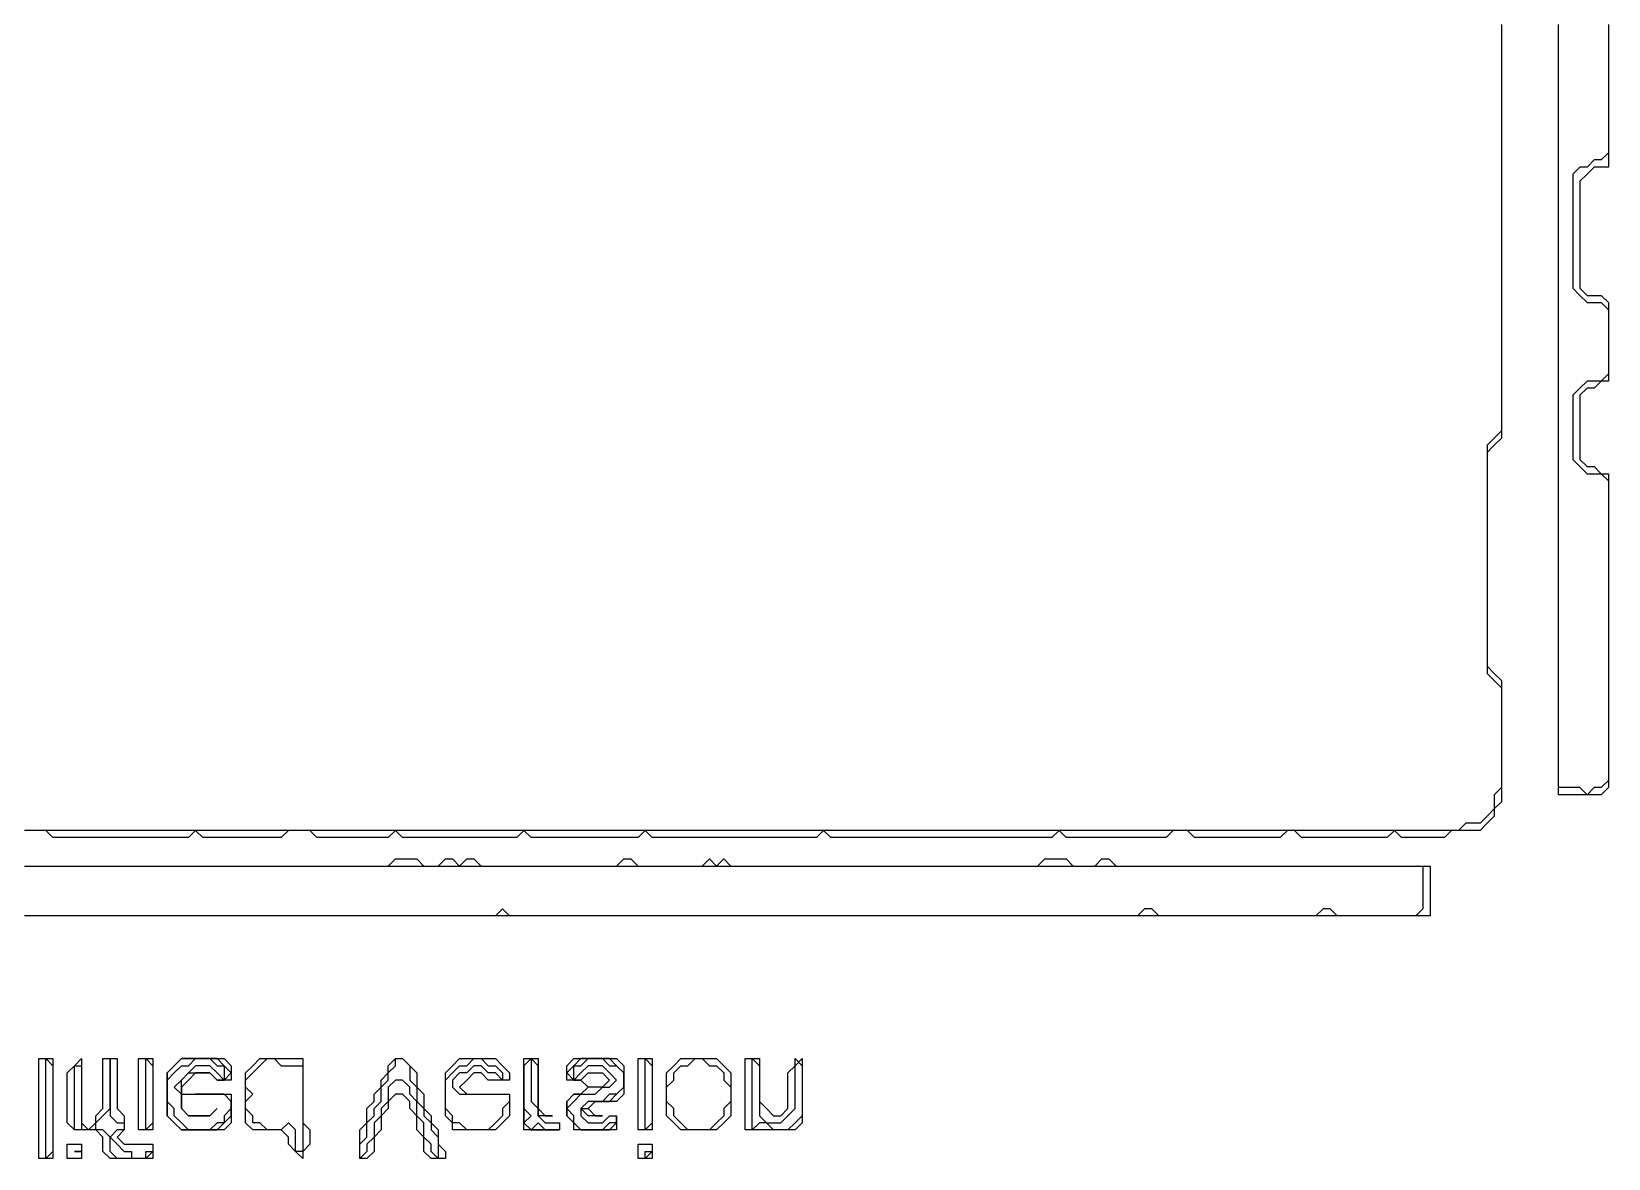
# Model space of a CAD drawing. Header units: metres. Extents: x 110 to 915, y 38 to 623.
# Drawn here: x 693 to 914, y 38 to 196 of the extents above; entities that cross this region are included whole.
import ezdxf

# ---------------------------------------------------------------- set-up
doc = ezdxf.new("R2010")
doc.units = ezdxf.units.M

msp = doc.modelspace()

# ---------------------------------------------------------------- linework, layer by layer
for points in [[(899, 197, 0), (899, 196, 0), (899, 195, 0), (899, 194, 0), (899, 193, 0), (899, 192, 0), (899, 191, 0), (899, 190, 0), (899, 189, 0), (899, 188, 0), (899, 187, 0), (899, 186, 0), (899, 185, 0), (899, 184, 0), (899, 183, 0), (899, 182, 0), (899, 181, 0), (899, 180, 0), (899, 179, 0), (899, 178, 0), (899, 177, 0), (899, 176, 0), (899, 175, 0), (899, 174, 0), (899, 173, 0), (899, 172, 0), (899, 171, 0), (899, 170, 0), (899, 169, 0), (899, 168, 0), (899, 167, 0), (899, 166, 0), (899, 165, 0), (899, 164, 0), (899, 163, 0), (899, 162, 0), (899, 161, 0), (899, 160, 0), (899, 159, 0), (899, 158, 0), (899, 157, 0), (899, 156, 0), (899, 155, 0), (899, 154, 0), (899, 153, 0), (899, 152, 0), (899, 151, 0), (899, 150, 0), (899, 149, 0), (899, 148, 0), (899, 147, 0), (899, 146, 0), (899, 145, 0), (899, 144, 0), (899, 143, 0), (899, 142, 0), (899, 141, 0), (899, 140, 0), (898, 139, 0), (897, 138, 0), (897, 137, 0), (897, 136, 0), (897, 135, 0), (897, 134, 0), (897, 133, 0), (897, 132, 0), (897, 131, 0), (897, 130, 0), (897, 129, 0), (897, 128, 0), (897, 127, 0), (897, 126, 0), (897, 125, 0), (897, 124, 0), (897, 123, 0), (897, 122, 0), (897, 121, 0), (897, 120, 0), (897, 119, 0), (897, 118, 0), (897, 117, 0), (897, 116, 0), (897, 115, 0), (897, 114, 0), (897, 113, 0), (897, 112, 0), (897, 111, 0), (897, 110, 0), (897, 109, 0), (897, 108, 0), (897, 107, 0), (897, 106, 0), (898, 105, 0), (899, 104, 0), (899, 103, 0), (899, 102, 0), (899, 101, 0), (899, 100, 0), (899, 99, 0), (899, 98, 0), (899, 97, 0), (899, 96, 0), (899, 95, 0), (899, 94, 0), (899, 93, 0), (899, 92, 0), (899, 91, 0), (899, 90, 0), (898, 89, 0), (898, 88, 0), (898, 87, 0), (897, 86, 0), (896, 85, 0), (895, 85, 0), (894, 85, 0), (893, 84, 0), (892, 84, 0), (891, 84, 0), (890, 84, 0), (889, 84, 0), (888, 84, 0), (887, 84, 0), (886, 84, 0), (885, 84, 0), (884, 84, 0), (883, 84, 0), (882, 84, 0), (881, 84, 0), (880, 84, 0), (879, 84, 0), (878, 84, 0), (877, 84, 0), (876, 84, 0), (875, 84, 0), (874, 84, 0), (873, 84, 0), (872, 84, 0), (871, 84, 0), (870, 84, 0), (869, 84, 0), (868, 84, 0), (867, 84, 0), (866, 84, 0), (865, 84, 0), (864, 84, 0), (863, 84, 0), (862, 84, 0), (861, 84, 0), (860, 84, 0), (859, 84, 0), (858, 84, 0), (857, 84, 0), (856, 84, 0), (855, 84, 0), (854, 84, 0), (853, 84, 0), (852, 84, 0), (851, 84, 0), (850, 84, 0), (849, 84, 0), (848, 84, 0), (847, 84, 0), (846, 84, 0), (845, 84, 0), (844, 84, 0), (843, 84, 0), (842, 84, 0), (841, 84, 0), (840, 84, 0), (839, 84, 0), (838, 84, 0), (837, 84, 0), (836, 84, 0), (835, 84, 0), (834, 84, 0), (833, 84, 0), (832, 84, 0), (831, 84, 0), (830, 84, 0), (829, 84, 0), (828, 84, 0), (827, 84, 0), (826, 84, 0), (825, 84, 0), (824, 84, 0), (823, 84, 0), (822, 84, 0), (821, 84, 0), (820, 84, 0), (819, 84, 0), (818, 84, 0), (817, 84, 0), (816, 84, 0), (815, 84, 0), (814, 84, 0), (813, 84, 0), (812, 84, 0), (811, 84, 0), (810, 84, 0), (809, 84, 0), (808, 84, 0), (807, 84, 0), (806, 84, 0), (805, 84, 0), (804, 84, 0), (803, 84, 0), (802, 84, 0), (801, 84, 0), (800, 84, 0), (799, 84, 0), (798, 84, 0), (797, 84, 0), (796, 84, 0), (795, 84, 0), (794, 84, 0), (793, 84, 0), (792, 84, 0), (791, 84, 0), (790, 84, 0), (789, 84, 0), (788, 84, 0), (787, 84, 0), (786, 84, 0), (785, 84, 0), (784, 84, 0), (783, 84, 0), (782, 84, 0), (781, 84, 0), (780, 84, 0), (779, 84, 0), (778, 84, 0), (777, 84, 0), (776, 84, 0), (775, 84, 0), (774, 84, 0), (773, 84, 0), (772, 84, 0), (771, 84, 0), (770, 84, 0), (769, 84, 0), (768, 84, 0), (767, 84, 0), (766, 84, 0), (765, 84, 0), (764, 84, 0), (763, 84, 0), (762, 84, 0), (761, 84, 0), (760, 84, 0), (759, 84, 0), (758, 84, 0), (757, 84, 0), (756, 84, 0), (755, 84, 0), (754, 84, 0), (753, 84, 0), (752, 84, 0), (751, 84, 0), (750, 84, 0), (749, 84, 0), (748, 84, 0), (747, 84, 0), (746, 84, 0), (745, 84, 0), (744, 84, 0), (743, 84, 0), (742, 84, 0), (741, 84, 0), (740, 84, 0), (739, 84, 0), (738, 84, 0), (737, 84, 0), (736, 84, 0), (735, 84, 0), (734, 84, 0), (733, 84, 0), (732, 84, 0), (731, 84, 0), (730, 84, 0), (729, 84, 0), (728, 84, 0), (727, 84, 0), (726, 84, 0), (725, 84, 0), (724, 84, 0), (723, 84, 0), (722, 84, 0), (721, 84, 0), (720, 84, 0), (719, 84, 0), (718, 84, 0), (717, 84, 0), (716, 84, 0), (715, 84, 0), (714, 84, 0), (713, 84, 0), (712, 84, 0), (711, 84, 0), (710, 84, 0), (709, 84, 0), (708, 84, 0), (707, 84, 0), (706, 84, 0), (705, 84, 0), (704, 84, 0), (703, 84, 0), (702, 84, 0), (701, 84, 0), (700, 84, 0), (699, 84, 0), (698, 84, 0), (697, 84, 0), (696, 84, 0), (695, 84, 0), (694, 84, 0), (693, 84, 0), (692, 84, 0)], [(914, 197, 0), (914, 196, 0), (914, 195, 0), (914, 194, 0), (914, 193, 0), (914, 192, 0), (914, 191, 0), (914, 190, 0), (914, 189, 0), (914, 188, 0), (914, 187, 0), (914, 186, 0), (914, 185, 0), (914, 184, 0), (914, 183, 0), (914, 182, 0), (914, 181, 0), (914, 180, 0), (914, 179, 0), (913, 178, 0), (912, 178, 0), (911, 177, 0), (910, 177, 0), (909, 176, 0), (909, 175, 0), (909, 174, 0), (909, 173, 0), (909, 172, 0), (909, 171, 0), (909, 170, 0), (909, 169, 0), (909, 168, 0), (909, 167, 0), (909, 166, 0), (909, 165, 0), (909, 164, 0), (909, 163, 0), (909, 162, 0), (909, 161, 0), (909, 160, 0), (910, 159, 0), (911, 158, 0), (912, 158, 0), (913, 158, 0), (914, 157, 0), (914, 156, 0), (914, 155, 0), (914, 154, 0), (914, 153, 0), (914, 152, 0), (914, 151, 0), (914, 150, 0), (914, 149, 0), (914, 148, 0), (913, 147, 0), (912, 147, 0), (911, 147, 0), (910, 146, 0), (909, 145, 0), (909, 144, 0), (909, 143, 0), (909, 142, 0), (909, 141, 0), (909, 140, 0), (909, 139, 0), (909, 138, 0), (909, 137, 0), (909, 136, 0), (910, 135, 0), (911, 134, 0), (912, 134, 0), (913, 134, 0), (914, 133, 0), (914, 132, 0), (914, 131, 0), (914, 130, 0), (914, 129, 0), (914, 128, 0), (914, 127, 0), (914, 126, 0), (914, 125, 0), (914, 124, 0), (914, 123, 0), (914, 122, 0), (914, 121, 0), (914, 120, 0), (914, 119, 0), (914, 118, 0), (914, 117, 0), (914, 116, 0), (914, 115, 0), (914, 114, 0), (914, 113, 0), (914, 112, 0), (914, 111, 0), (914, 110, 0), (914, 109, 0), (914, 108, 0), (914, 107, 0), (914, 106, 0), (914, 105, 0), (914, 104, 0), (914, 103, 0), (914, 102, 0), (914, 101, 0), (914, 100, 0), (914, 99, 0), (914, 98, 0), (914, 97, 0), (914, 96, 0), (914, 95, 0), (914, 94, 0), (914, 93, 0), (914, 92, 0), (914, 91, 0), (913, 90, 0), (912, 90, 0), (911, 89, 0), (910, 90, 0), (909, 90, 0), (908, 90, 0), (907, 90, 0), (907, 91, 0), (907, 92, 0), (907, 93, 0), (907, 94, 0), (907, 95, 0), (907, 96, 0), (907, 97, 0), (907, 98, 0), (907, 99, 0), (907, 100, 0), (907, 101, 0), (907, 102, 0), (907, 103, 0), (907, 104, 0), (907, 105, 0), (907, 106, 0), (907, 107, 0), (907, 108, 0), (907, 109, 0), (907, 110, 0), (907, 111, 0), (907, 112, 0), (907, 113, 0), (907, 114, 0), (907, 115, 0), (907, 116, 0), (907, 117, 0), (907, 118, 0), (907, 119, 0), (907, 120, 0), (907, 121, 0), (907, 122, 0), (907, 123, 0), (907, 124, 0), (907, 125, 0), (907, 126, 0), (907, 127, 0), (907, 128, 0), (907, 129, 0), (907, 130, 0), (907, 131, 0), (907, 132, 0), (907, 133, 0), (907, 134, 0), (907, 135, 0), (907, 136, 0), (907, 137, 0), (907, 138, 0), (907, 139, 0), (907, 140, 0), (907, 141, 0), (907, 142, 0), (907, 143, 0), (907, 144, 0), (907, 145, 0), (907, 146, 0), (907, 147, 0), (907, 148, 0), (907, 149, 0), (907, 150, 0), (907, 151, 0), (907, 152, 0), (907, 153, 0), (907, 154, 0), (907, 155, 0), (907, 156, 0), (907, 157, 0), (907, 158, 0), (907, 159, 0), (907, 160, 0), (907, 161, 0), (907, 162, 0), (907, 163, 0), (907, 164, 0), (907, 165, 0), (907, 166, 0), (907, 167, 0), (907, 168, 0), (907, 169, 0), (907, 170, 0), (907, 171, 0), (907, 172, 0), (907, 173, 0), (907, 174, 0), (907, 175, 0), (907, 176, 0), (907, 177, 0), (907, 178, 0), (907, 179, 0), (907, 180, 0), (907, 181, 0), (907, 182, 0), (907, 183, 0), (907, 184, 0), (907, 185, 0), (907, 186, 0), (907, 187, 0), (907, 188, 0), (907, 189, 0), (907, 190, 0), (907, 191, 0), (907, 192, 0), (907, 193, 0), (907, 194, 0), (907, 195, 0), (907, 196, 0), (907, 197, 0)], [(692, 79, 0), (693, 79, 0), (694, 79, 0), (695, 79, 0), (696, 79, 0), (697, 79, 0), (698, 79, 0), (699, 79, 0), (700, 79, 0), (701, 79, 0), (702, 79, 0), (703, 79, 0), (704, 79, 0), (705, 79, 0), (706, 79, 0), (707, 79, 0), (708, 79, 0), (709, 79, 0), (710, 79, 0), (711, 79, 0), (712, 79, 0), (713, 79, 0), (714, 79, 0), (715, 79, 0), (716, 79, 0), (717, 79, 0), (718, 79, 0), (719, 79, 0), (720, 79, 0), (721, 79, 0), (722, 79, 0), (723, 79, 0), (724, 79, 0), (725, 79, 0), (726, 79, 0), (727, 79, 0), (728, 79, 0), (729, 79, 0), (730, 79, 0), (731, 79, 0), (732, 79, 0), (733, 79, 0), (734, 79, 0), (735, 79, 0), (736, 79, 0), (737, 79, 0), (738, 79, 0), (739, 79, 0), (740, 79, 0), (741, 79, 0), (742, 79, 0), (743, 79, 0), (744, 79, 0), (745, 79, 0), (746, 79, 0), (747, 79, 0), (748, 79, 0), (749, 79, 0), (750, 79, 0), (751, 79, 0), (752, 79, 0), (753, 79, 0), (754, 79, 0), (755, 79, 0), (756, 79, 0), (757, 79, 0), (758, 79, 0), (759, 79, 0), (760, 79, 0), (761, 79, 0), (762, 79, 0), (763, 79, 0), (764, 79, 0), (765, 79, 0), (766, 79, 0), (767, 79, 0), (768, 79, 0), (769, 79, 0), (770, 79, 0), (771, 79, 0), (772, 79, 0), (773, 79, 0), (774, 79, 0), (775, 79, 0), (776, 79, 0), (777, 79, 0), (778, 79, 0), (779, 79, 0), (780, 79, 0), (781, 79, 0), (782, 79, 0), (783, 79, 0), (784, 79, 0), (785, 79, 0), (786, 79, 0), (787, 79, 0), (788, 79, 0), (789, 79, 0), (790, 79, 0), (791, 79, 0), (792, 79, 0), (793, 79, 0), (794, 79, 0), (795, 79, 0), (796, 79, 0), (797, 79, 0), (798, 79, 0), (799, 79, 0), (800, 79, 0), (801, 79, 0), (802, 79, 0), (803, 79, 0), (804, 79, 0), (805, 79, 0), (806, 79, 0), (807, 79, 0), (808, 79, 0), (809, 79, 0), (810, 79, 0), (811, 79, 0), (812, 79, 0), (813, 79, 0), (814, 79, 0), (815, 79, 0), (816, 79, 0), (817, 79, 0), (818, 79, 0), (819, 79, 0), (820, 79, 0), (821, 79, 0), (822, 79, 0), (823, 79, 0), (824, 79, 0), (825, 79, 0), (826, 79, 0), (827, 79, 0), (828, 79, 0), (829, 79, 0), (830, 79, 0), (831, 79, 0), (832, 79, 0), (833, 79, 0), (834, 79, 0), (835, 79, 0), (836, 79, 0), (837, 79, 0), (838, 79, 0), (839, 79, 0), (840, 79, 0), (841, 79, 0), (842, 79, 0), (843, 79, 0), (844, 79, 0), (845, 79, 0), (846, 79, 0), (847, 79, 0), (848, 79, 0), (849, 79, 0), (850, 79, 0), (851, 79, 0), (852, 79, 0), (853, 79, 0), (854, 79, 0), (855, 79, 0), (856, 79, 0), (857, 79, 0), (858, 79, 0), (859, 79, 0), (860, 79, 0), (861, 79, 0), (862, 79, 0), (863, 79, 0), (864, 79, 0), (865, 79, 0), (866, 79, 0), (867, 79, 0), (868, 79, 0), (869, 79, 0), (870, 79, 0), (871, 79, 0), (872, 79, 0), (873, 79, 0), (874, 79, 0), (875, 79, 0), (876, 79, 0), (877, 79, 0), (878, 79, 0), (879, 79, 0), (880, 79, 0), (881, 79, 0), (882, 79, 0), (883, 79, 0), (884, 79, 0), (885, 79, 0), (886, 79, 0), (887, 79, 0), (888, 79, 0), (888, 78, 0), (888, 77, 0), (888, 76, 0), (888, 75, 0), (888, 74, 0), (888, 73, 0), (887, 72, 0), (886, 72, 0), (885, 72, 0), (884, 72, 0), (883, 72, 0), (882, 72, 0), (881, 72, 0), (880, 72, 0), (879, 72, 0), (878, 72, 0), (877, 72, 0), (876, 72, 0), (875, 73, 0), (874, 73, 0), (873, 72, 0), (872, 72, 0), (871, 72, 0), (870, 72, 0), (869, 72, 0), (868, 72, 0), (867, 72, 0), (866, 72, 0), (865, 72, 0), (864, 72, 0), (863, 72, 0), (862, 72, 0), (861, 72, 0), (860, 72, 0), (859, 72, 0), (858, 72, 0), (857, 72, 0), (856, 72, 0), (855, 72, 0), (854, 72, 0), (853, 72, 0), (852, 72, 0), (851, 72, 0), (850, 73, 0), (849, 73, 0), (848, 72, 0), (847, 72, 0), (846, 72, 0), (845, 72, 0), (844, 72, 0), (843, 72, 0), (842, 72, 0), (841, 72, 0), (840, 72, 0), (839, 72, 0), (838, 72, 0), (837, 72, 0), (836, 72, 0), (835, 72, 0), (834, 72, 0), (833, 72, 0), (832, 72, 0), (831, 72, 0), (830, 72, 0), (829, 72, 0), (828, 72, 0), (827, 72, 0), (826, 72, 0), (825, 72, 0), (824, 72, 0), (823, 72, 0), (822, 72, 0), (821, 72, 0), (820, 72, 0), (819, 72, 0), (818, 72, 0), (817, 72, 0), (816, 72, 0), (815, 72, 0), (814, 72, 0), (813, 72, 0), (812, 72, 0), (811, 72, 0), (810, 72, 0), (809, 72, 0), (808, 72, 0), (807, 72, 0), (806, 72, 0), (805, 72, 0), (804, 72, 0), (803, 72, 0), (802, 72, 0), (801, 72, 0), (800, 72, 0), (799, 72, 0), (798, 72, 0), (797, 72, 0), (796, 72, 0), (795, 72, 0), (794, 72, 0), (793, 72, 0), (792, 72, 0), (791, 72, 0), (790, 72, 0), (789, 72, 0), (788, 72, 0), (787, 72, 0), (786, 72, 0), (785, 72, 0), (784, 72, 0), (783, 72, 0), (782, 72, 0), (781, 72, 0), (780, 72, 0), (779, 72, 0), (778, 72, 0), (777, 72, 0), (776, 72, 0), (775, 72, 0), (774, 72, 0), (773, 72, 0), (772, 72, 0), (771, 72, 0), (770, 72, 0), (769, 72, 0), (768, 72, 0), (767, 72, 0), (766, 72, 0), (765, 72, 0), (764, 72, 0), (763, 72, 0), (762, 72, 0), (761, 72, 0), (760, 72, 0), (759, 73, 0), (758, 72, 0), (757, 72, 0), (756, 72, 0), (755, 72, 0), (754, 72, 0), (753, 72, 0), (752, 72, 0), (751, 72, 0), (750, 72, 0), (749, 72, 0), (748, 72, 0), (747, 72, 0), (746, 72, 0), (745, 72, 0), (744, 72, 0), (743, 72, 0), (742, 72, 0), (741, 72, 0), (740, 72, 0), (739, 72, 0), (738, 72, 0), (737, 72, 0), (736, 72, 0), (735, 72, 0), (734, 72, 0), (733, 72, 0), (732, 72, 0), (731, 72, 0), (730, 72, 0), (729, 72, 0), (728, 72, 0), (727, 72, 0), (726, 72, 0), (725, 72, 0), (724, 72, 0), (723, 72, 0), (722, 72, 0), (721, 72, 0), (720, 72, 0), (719, 72, 0), (718, 72, 0), (717, 72, 0), (716, 72, 0), (715, 72, 0), (714, 72, 0), (713, 72, 0), (712, 72, 0), (711, 72, 0), (710, 72, 0), (709, 72, 0), (708, 72, 0), (707, 72, 0), (706, 72, 0), (705, 72, 0), (704, 72, 0), (703, 72, 0), (702, 72, 0), (701, 72, 0), (700, 72, 0), (699, 72, 0), (698, 72, 0), (697, 72, 0), (696, 72, 0), (695, 72, 0), (694, 72, 0), (693, 72, 0), (692, 72, 0)]]:
    msp.add_polyline3d(points)
for points in [[(695, 38, 0), (695, 39, 0), (695, 40, 0), (695, 41, 0), (695, 42, 0), (695, 43, 0), (695, 44, 0), (695, 45, 0), (695, 46, 0), (695, 47, 0), (695, 48, 0), (695, 49, 0), (695, 50, 0), (695, 51, 0), (695, 52, 0), (696, 51, 0), (696, 50, 0), (696, 49, 0), (696, 48, 0), (696, 47, 0), (696, 46, 0), (696, 45, 0), (696, 44, 0), (696, 43, 0), (696, 42, 0), (696, 41, 0), (696, 40, 0), (696, 39, 0)], [(699, 42, 0), (699, 43, 0), (699, 44, 0), (699, 45, 0), (699, 46, 0), (699, 47, 0), (699, 48, 0), (699, 49, 0), (699, 50, 0), (699, 51, 0), (700, 51, 0), (700, 50, 0), (700, 49, 0), (700, 48, 0), (700, 47, 0), (700, 46, 0), (700, 45, 0), (700, 44, 0), (700, 43, 0), (700, 42, 0)], [(705, 38, 0), (704, 39, 0), (704, 40, 0), (704, 41, 0), (703, 42, 0), (702, 42, 0), (702, 43, 0), (703, 44, 0), (704, 45, 0), (704, 46, 0), (704, 47, 0), (704, 48, 0), (704, 49, 0), (704, 50, 0), (704, 51, 0), (704, 52, 0), (704, 51, 0), (704, 50, 0), (704, 49, 0), (704, 48, 0), (704, 47, 0), (704, 46, 0), (704, 45, 0), (704, 44, 0), (705, 43, 0), (706, 43, 0), (706, 42, 0), (705, 42, 0), (704, 41, 0), (705, 40, 0), (706, 39, 0), (707, 39, 0), (707, 38, 0), (706, 38, 0)], [(709, 42, 0), (709, 43, 0), (709, 44, 0), (709, 45, 0), (709, 46, 0), (709, 47, 0), (709, 48, 0), (709, 49, 0), (709, 50, 0), (709, 51, 0), (709, 52, 0), (710, 51, 0), (710, 50, 0), (710, 49, 0), (710, 48, 0), (710, 47, 0), (710, 46, 0), (710, 45, 0), (710, 44, 0), (710, 43, 0)], [(715, 42, 0), (714, 43, 0), (713, 44, 0), (713, 45, 0), (712, 46, 0), (712, 47, 0), (712, 48, 0), (712, 49, 0), (713, 50, 0), (714, 51, 0), (715, 51, 0), (716, 52, 0), (717, 52, 0), (718, 52, 0), (719, 51, 0), (720, 51, 0), (720, 50, 0), (720, 49, 0), (719, 50, 0), (718, 51, 0), (717, 51, 0), (716, 51, 0), (715, 50, 0), (714, 49, 0), (713, 48, 0), (714, 47, 0), (715, 47, 0), (716, 47, 0), (717, 47, 0), (718, 47, 0), (719, 47, 0), (720, 47, 0), (721, 47, 0), (721, 46, 0), (721, 45, 0), (720, 44, 0), (720, 43, 0), (719, 43, 0), (718, 42, 0), (717, 42, 0), (716, 42, 0)], [(730, 39, 0), (730, 40, 0), (730, 41, 0), (730, 42, 0), (729, 43, 0), (728, 42, 0), (727, 42, 0), (726, 42, 0), (725, 43, 0), (724, 43, 0), (724, 44, 0), (723, 45, 0), (723, 46, 0), (723, 47, 0), (723, 48, 0), (723, 49, 0), (724, 50, 0), (725, 51, 0), (726, 52, 0), (727, 52, 0), (728, 51, 0), (729, 51, 0), (730, 51, 0), (731, 51, 0), (731, 50, 0), (731, 49, 0), (731, 48, 0), (731, 47, 0), (731, 46, 0), (731, 45, 0), (731, 44, 0), (731, 43, 0), (731, 42, 0), (731, 41, 0), (731, 40, 0), (731, 39, 0)], [(739, 38, 0), (739, 39, 0), (739, 40, 0), (740, 41, 0), (740, 42, 0), (740, 43, 0), (741, 44, 0), (741, 45, 0), (742, 46, 0), (742, 47, 0), (742, 48, 0), (743, 49, 0), (743, 50, 0), (744, 51, 0), (744, 52, 0), (745, 52, 0), (746, 51, 0), (746, 50, 0), (746, 49, 0), (747, 48, 0), (747, 47, 0), (747, 46, 0), (748, 45, 0), (748, 44, 0), (749, 43, 0), (749, 42, 0), (750, 41, 0), (750, 40, 0), (750, 39, 0), (750, 38, 0), (749, 39, 0), (749, 40, 0), (748, 41, 0), (748, 42, 0), (748, 43, 0), (747, 44, 0), (747, 45, 0), (747, 46, 0), (746, 47, 0), (746, 48, 0), (745, 49, 0), (744, 49, 0), (743, 48, 0), (743, 47, 0), (743, 46, 0), (742, 45, 0), (742, 44, 0), (741, 43, 0), (741, 42, 0), (741, 41, 0), (740, 40, 0), (740, 39, 0)], [(754, 42, 0), (753, 43, 0), (752, 43, 0), (752, 44, 0), (751, 45, 0), (751, 46, 0), (751, 47, 0), (751, 48, 0), (751, 49, 0), (752, 50, 0), (753, 51, 0), (754, 51, 0), (755, 52, 0), (756, 52, 0), (757, 51, 0), (758, 51, 0), (759, 50, 0), (759, 49, 0), (758, 50, 0), (757, 50, 0), (756, 51, 0), (755, 51, 0), (754, 50, 0), (753, 50, 0), (752, 49, 0), (752, 48, 0), (753, 47, 0), (754, 47, 0), (755, 47, 0), (756, 47, 0), (757, 47, 0), (758, 47, 0), (759, 47, 0), (760, 47, 0), (760, 46, 0), (759, 45, 0), (759, 44, 0), (758, 43, 0), (757, 42, 0), (756, 42, 0), (755, 42, 0)], [(763, 42, 0), (762, 43, 0), (763, 44, 0), (762, 45, 0), (762, 46, 0), (762, 47, 0), (762, 48, 0), (762, 49, 0), (762, 50, 0), (762, 51, 0), (763, 52, 0), (763, 51, 0), (763, 50, 0), (763, 49, 0), (763, 48, 0), (763, 47, 0), (763, 46, 0), (764, 45, 0), (764, 44, 0), (765, 43, 0), (766, 43, 0), (767, 43, 0), (767, 42, 0), (766, 42, 0), (765, 42, 0), (764, 43, 0)], [(770, 42, 0), (769, 43, 0), (769, 44, 0), (768, 45, 0), (769, 46, 0), (770, 47, 0), (771, 47, 0), (772, 47, 0), (773, 48, 0), (774, 48, 0), (775, 49, 0), (774, 50, 0), (773, 51, 0), (772, 51, 0), (771, 51, 0), (770, 50, 0), (769, 49, 0), (769, 50, 0), (769, 51, 0), (770, 51, 0), (771, 52, 0), (772, 52, 0), (773, 52, 0), (774, 51, 0), (775, 51, 0), (776, 50, 0), (776, 49, 0), (776, 48, 0), (775, 47, 0), (774, 47, 0), (773, 46, 0), (772, 46, 0), (771, 46, 0), (770, 45, 0), (770, 44, 0), (771, 43, 0), (772, 43, 0), (773, 43, 0), (774, 44, 0), (775, 44, 0), (775, 43, 0), (774, 43, 0), (773, 42, 0), (772, 42, 0), (771, 42, 0)], [(779, 42, 0), (779, 43, 0), (779, 44, 0), (779, 45, 0), (779, 46, 0), (779, 47, 0), (779, 48, 0), (779, 49, 0), (779, 50, 0), (779, 51, 0), (779, 52, 0), (780, 51, 0), (780, 50, 0), (780, 49, 0), (780, 48, 0), (780, 47, 0), (780, 46, 0), (780, 45, 0), (780, 44, 0), (780, 43, 0)], [(785, 42, 0), (784, 43, 0), (783, 44, 0), (783, 45, 0), (782, 46, 0), (782, 47, 0), (782, 48, 0), (783, 49, 0), (783, 50, 0), (784, 51, 0), (785, 51, 0), (786, 52, 0), (787, 52, 0), (788, 51, 0), (789, 51, 0), (790, 50, 0), (790, 49, 0), (791, 48, 0), (791, 47, 0), (791, 46, 0), (790, 45, 0), (790, 44, 0), (789, 43, 0), (788, 42, 0), (787, 42, 0), (786, 42, 0)], [(794, 42, 0), (794, 43, 0), (794, 44, 0), (794, 45, 0), (794, 46, 0), (794, 47, 0), (794, 48, 0), (794, 49, 0), (794, 50, 0), (794, 51, 0), (794, 52, 0), (795, 51, 0), (795, 50, 0), (795, 49, 0), (795, 48, 0), (795, 47, 0), (795, 46, 0), (795, 45, 0), (795, 44, 0), (796, 43, 0), (797, 43, 0), (798, 43, 0), (799, 44, 0), (800, 45, 0), (800, 46, 0), (800, 47, 0), (800, 48, 0), (800, 49, 0), (800, 50, 0), (800, 51, 0), (800, 52, 0), (801, 51, 0), (801, 50, 0), (801, 49, 0), (801, 48, 0), (801, 47, 0), (801, 46, 0), (801, 45, 0), (801, 44, 0), (800, 43, 0), (799, 42, 0), (798, 42, 0), (797, 42, 0), (796, 43, 0), (795, 43, 0)], [(699, 39, 0), (700, 39, 0)], [(709, 38, 0), (709, 39, 0), (710, 39, 0)], [(779, 38, 0), (779, 39, 0), (780, 39, 0)]]:
    msp.add_polyline3d(points, close=True)
at = {"layer": '1'}
for points in [[(899, 197, 0), (899, 196, 0), (899, 195, 0), (899, 194, 0), (899, 193, 0), (899, 192, 0), (899, 191, 0), (899, 190, 0), (899, 189, 0), (899, 188, 0), (899, 187, 0), (899, 186, 0), (899, 185, 0), (899, 184, 0), (899, 183, 0), (899, 182, 0), (899, 181, 0), (899, 180, 0), (899, 179, 0), (899, 178, 0), (899, 177, 0), (899, 176, 0), (899, 175, 0), (899, 174, 0), (899, 173, 0), (899, 172, 0), (899, 171, 0), (899, 170, 0), (899, 169, 0), (899, 168, 0), (899, 167, 0), (899, 166, 0), (899, 165, 0), (899, 164, 0), (899, 163, 0), (899, 162, 0), (899, 161, 0), (899, 160, 0), (899, 159, 0), (899, 158, 0), (899, 157, 0), (899, 156, 0), (899, 155, 0), (899, 154, 0), (899, 153, 0), (899, 152, 0), (899, 151, 0), (899, 150, 0), (899, 149, 0), (899, 148, 0), (899, 147, 0), (899, 146, 0), (899, 145, 0), (899, 144, 0), (899, 143, 0), (899, 142, 0), (899, 141, 0), (899, 140, 0), (899, 139, 0), (898, 138, 0), (897, 137, 0), (897, 136, 0), (897, 135, 0), (897, 134, 0), (897, 133, 0), (897, 132, 0), (897, 131, 0), (897, 130, 0), (897, 129, 0), (897, 128, 0), (897, 127, 0), (897, 126, 0), (897, 125, 0), (897, 124, 0), (897, 123, 0), (897, 122, 0), (897, 121, 0), (897, 120, 0), (897, 119, 0), (897, 118, 0), (897, 117, 0), (897, 116, 0), (897, 115, 0), (897, 114, 0), (897, 113, 0), (897, 112, 0), (897, 111, 0), (897, 110, 0), (897, 109, 0), (897, 108, 0), (897, 107, 0), (898, 106, 0), (899, 105, 0), (899, 104, 0), (899, 103, 0), (899, 102, 0), (899, 101, 0), (899, 100, 0), (899, 99, 0), (899, 98, 0), (899, 97, 0), (899, 96, 0), (899, 95, 0), (899, 94, 0), (899, 93, 0), (899, 92, 0), (899, 91, 0), (899, 90, 0), (899, 89, 0), (899, 88, 0), (898, 87, 0), (898, 86, 0), (897, 85, 0), (896, 84, 0), (895, 84, 0), (894, 84, 0), (893, 84, 0), (892, 84, 0), (891, 83, 0), (890, 83, 0), (889, 83, 0), (888, 83, 0), (887, 83, 0), (886, 83, 0), (885, 83, 0), (884, 84, 0), (883, 83, 0), (882, 83, 0), (881, 83, 0), (880, 83, 0), (879, 83, 0), (878, 83, 0), (877, 83, 0), (876, 83, 0), (875, 83, 0), (874, 83, 0), (873, 83, 0), (872, 83, 0), (871, 83, 0), (870, 84, 0), (869, 84, 0), (868, 83, 0), (867, 83, 0), (866, 83, 0), (865, 83, 0), (864, 83, 0), (863, 83, 0), (862, 83, 0), (861, 83, 0), (860, 83, 0), (859, 83, 0), (858, 83, 0), (857, 83, 0), (856, 83, 0), (855, 84, 0), (854, 84, 0), (853, 84, 0), (852, 83, 0), (851, 83, 0), (850, 83, 0), (849, 83, 0), (848, 83, 0), (847, 83, 0), (846, 83, 0), (845, 83, 0), (844, 83, 0), (843, 83, 0), (842, 83, 0), (841, 83, 0), (840, 83, 0), (839, 83, 0), (838, 83, 0), (837, 84, 0), (836, 83, 0), (835, 83, 0), (834, 83, 0), (833, 83, 0), (832, 83, 0), (831, 83, 0), (830, 83, 0), (829, 83, 0), (828, 83, 0), (827, 83, 0), (826, 83, 0), (825, 83, 0), (824, 83, 0), (823, 83, 0), (822, 83, 0), (821, 83, 0), (820, 83, 0), (819, 83, 0), (818, 83, 0), (817, 83, 0), (816, 83, 0), (815, 83, 0), (814, 83, 0), (813, 83, 0), (812, 83, 0), (811, 83, 0), (810, 83, 0), (809, 83, 0), (808, 83, 0), (807, 83, 0), (806, 83, 0), (805, 83, 0), (804, 84, 0), (803, 83, 0), (802, 83, 0), (801, 83, 0), (800, 83, 0), (799, 83, 0), (798, 83, 0), (797, 83, 0), (796, 83, 0), (795, 83, 0), (794, 83, 0), (793, 83, 0), (792, 83, 0), (791, 83, 0), (790, 83, 0), (789, 83, 0), (788, 83, 0), (787, 83, 0), (786, 83, 0), (785, 83, 0), (784, 83, 0), (783, 83, 0), (782, 83, 0), (781, 83, 0), (780, 83, 0), (779, 84, 0), (778, 83, 0), (777, 83, 0), (776, 83, 0), (775, 83, 0), (774, 83, 0), (773, 83, 0), (772, 83, 0), (771, 83, 0), (770, 83, 0), (769, 83, 0), (768, 83, 0), (767, 83, 0), (766, 83, 0), (765, 83, 0), (764, 83, 0), (763, 83, 0), (762, 84, 0), (761, 83, 0), (760, 83, 0), (759, 83, 0), (758, 83, 0), (757, 83, 0), (756, 83, 0), (755, 83, 0), (754, 83, 0), (753, 83, 0), (752, 83, 0), (751, 83, 0), (750, 83, 0), (749, 83, 0), (748, 83, 0), (747, 83, 0), (746, 83, 0), (745, 83, 0), (744, 84, 0), (743, 83, 0), (742, 83, 0), (741, 83, 0), (740, 83, 0), (739, 83, 0), (738, 83, 0), (737, 83, 0), (736, 83, 0), (735, 83, 0), (734, 83, 0), (733, 83, 0), (732, 84, 0), (731, 84, 0), (730, 84, 0), (729, 84, 0), (728, 83, 0), (727, 83, 0), (726, 83, 0), (725, 83, 0), (724, 83, 0), (723, 83, 0), (722, 83, 0), (721, 83, 0), (720, 83, 0), (719, 83, 0), (718, 83, 0), (717, 83, 0), (716, 84, 0), (715, 83, 0), (714, 83, 0), (713, 83, 0), (712, 83, 0), (711, 83, 0), (710, 83, 0), (709, 83, 0), (708, 83, 0), (707, 83, 0), (706, 83, 0), (705, 83, 0), (704, 83, 0), (703, 83, 0), (702, 83, 0), (701, 83, 0), (700, 83, 0), (699, 83, 0), (698, 83, 0), (697, 83, 0), (696, 83, 0), (695, 84, 0), (694, 84, 0), (693, 84, 0), (692, 84, 0)], [(914, 197, 0), (914, 196, 0), (914, 195, 0), (914, 194, 0), (914, 193, 0), (914, 192, 0), (914, 191, 0), (914, 190, 0), (914, 189, 0), (914, 188, 0), (914, 187, 0), (914, 186, 0), (914, 185, 0), (914, 184, 0), (914, 183, 0), (914, 182, 0), (914, 181, 0), (914, 180, 0), (914, 179, 0), (914, 178, 0), (914, 177, 0), (913, 177, 0), (912, 177, 0), (911, 176, 0), (910, 175, 0), (910, 174, 0), (910, 173, 0), (910, 172, 0), (910, 171, 0), (910, 170, 0), (910, 169, 0), (910, 168, 0), (910, 167, 0), (910, 166, 0), (910, 165, 0), (910, 164, 0), (910, 163, 0), (910, 162, 0), (910, 161, 0), (910, 160, 0), (911, 159, 0), (912, 159, 0), (913, 159, 0), (914, 158, 0), (914, 157, 0), (914, 156, 0), (914, 155, 0), (914, 154, 0), (914, 153, 0), (914, 152, 0), (914, 151, 0), (914, 150, 0), (914, 149, 0), (914, 148, 0), (914, 147, 0), (913, 147, 0), (912, 146, 0), (911, 146, 0), (910, 145, 0), (910, 144, 0), (910, 143, 0), (910, 142, 0), (910, 141, 0), (910, 140, 0), (910, 139, 0), (910, 138, 0), (910, 137, 0), (910, 136, 0), (911, 135, 0), (912, 135, 0), (913, 134, 0), (914, 134, 0), (914, 133, 0), (914, 132, 0), (914, 131, 0), (914, 130, 0), (914, 129, 0), (914, 128, 0), (914, 127, 0), (914, 126, 0), (914, 125, 0), (914, 124, 0), (914, 123, 0), (914, 122, 0), (914, 121, 0), (914, 120, 0), (914, 119, 0), (914, 118, 0), (914, 117, 0), (914, 116, 0), (914, 115, 0), (914, 114, 0), (914, 113, 0), (914, 112, 0), (914, 111, 0), (914, 110, 0), (914, 109, 0), (914, 108, 0), (914, 107, 0), (914, 106, 0), (914, 105, 0), (914, 104, 0), (914, 103, 0), (914, 102, 0), (914, 101, 0), (914, 100, 0), (914, 99, 0), (914, 98, 0), (914, 97, 0), (914, 96, 0), (914, 95, 0), (914, 94, 0), (914, 93, 0), (914, 92, 0), (914, 91, 0), (914, 90, 0), (913, 89, 0), (912, 89, 0), (911, 89, 0), (910, 89, 0), (909, 89, 0), (908, 89, 0), (907, 89, 0), (907, 90, 0), (907, 91, 0), (907, 92, 0), (907, 93, 0), (907, 94, 0), (907, 95, 0), (907, 96, 0), (907, 97, 0), (907, 98, 0), (907, 99, 0), (907, 100, 0), (907, 101, 0), (907, 102, 0), (907, 103, 0), (907, 104, 0), (907, 105, 0), (907, 106, 0), (907, 107, 0), (907, 108, 0), (907, 109, 0), (907, 110, 0), (907, 111, 0), (907, 112, 0), (907, 113, 0), (907, 114, 0), (907, 115, 0), (907, 116, 0), (907, 117, 0), (907, 118, 0), (907, 119, 0), (907, 120, 0), (907, 121, 0), (907, 122, 0), (907, 123, 0), (907, 124, 0), (907, 125, 0), (907, 126, 0), (907, 127, 0), (907, 128, 0), (907, 129, 0), (907, 130, 0), (907, 131, 0), (907, 132, 0), (907, 133, 0), (907, 134, 0), (907, 135, 0), (907, 136, 0), (907, 137, 0), (907, 138, 0), (907, 139, 0), (907, 140, 0), (907, 141, 0), (907, 142, 0), (907, 143, 0), (907, 144, 0), (907, 145, 0), (907, 146, 0), (907, 147, 0), (907, 148, 0), (907, 149, 0), (907, 150, 0), (907, 151, 0), (907, 152, 0), (907, 153, 0), (907, 154, 0), (907, 155, 0), (907, 156, 0), (907, 157, 0), (907, 158, 0), (907, 159, 0), (907, 160, 0), (907, 161, 0), (907, 162, 0), (907, 163, 0), (907, 164, 0), (907, 165, 0), (907, 166, 0), (907, 167, 0), (907, 168, 0), (907, 169, 0), (907, 170, 0), (907, 171, 0), (907, 172, 0), (907, 173, 0), (907, 174, 0), (907, 175, 0), (907, 176, 0), (907, 177, 0), (907, 178, 0), (907, 179, 0), (907, 180, 0), (907, 181, 0), (907, 182, 0), (907, 183, 0), (907, 184, 0), (907, 185, 0), (907, 186, 0), (907, 187, 0), (907, 188, 0), (907, 189, 0), (907, 190, 0), (907, 191, 0), (907, 192, 0), (907, 193, 0), (907, 194, 0), (907, 195, 0), (907, 196, 0), (907, 197, 0)], [(692, 79, 0), (693, 79, 0), (694, 79, 0), (695, 79, 0), (696, 79, 0), (697, 79, 0), (698, 79, 0), (699, 79, 0), (700, 79, 0), (701, 79, 0), (702, 79, 0), (703, 79, 0), (704, 79, 0), (705, 79, 0), (706, 79, 0), (707, 79, 0), (708, 79, 0), (709, 79, 0), (710, 79, 0), (711, 79, 0), (712, 79, 0), (713, 79, 0), (714, 79, 0), (715, 79, 0), (716, 79, 0), (717, 79, 0), (718, 79, 0), (719, 79, 0), (720, 79, 0), (721, 79, 0), (722, 79, 0), (723, 79, 0), (724, 79, 0), (725, 79, 0), (726, 79, 0), (727, 79, 0), (728, 79, 0), (729, 79, 0), (730, 79, 0), (731, 79, 0), (732, 79, 0), (733, 79, 0), (734, 79, 0), (735, 79, 0), (736, 79, 0), (737, 79, 0), (738, 79, 0), (739, 79, 0), (740, 79, 0), (741, 79, 0), (742, 79, 0), (743, 79, 0), (744, 80, 0), (745, 80, 0), (746, 80, 0), (747, 80, 0), (748, 79, 0), (749, 79, 0), (750, 79, 0), (751, 80, 0), (752, 80, 0), (753, 79, 0), (754, 80, 0), (755, 80, 0), (756, 79, 0), (757, 79, 0), (758, 79, 0), (759, 79, 0), (760, 79, 0), (761, 79, 0), (762, 79, 0), (763, 79, 0), (764, 79, 0), (765, 79, 0), (766, 79, 0), (767, 79, 0), (768, 79, 0), (769, 79, 0), (770, 79, 0), (771, 79, 0), (772, 79, 0), (773, 79, 0), (774, 79, 0), (775, 79, 0), (776, 80, 0), (777, 80, 0), (778, 79, 0), (779, 79, 0), (780, 79, 0), (781, 79, 0), (782, 79, 0), (783, 79, 0), (784, 79, 0), (785, 79, 0), (786, 79, 0), (787, 79, 0), (788, 80, 0), (789, 79, 0), (790, 80, 0), (791, 79, 0), (792, 79, 0), (793, 79, 0), (794, 79, 0), (795, 79, 0), (796, 79, 0), (797, 79, 0), (798, 79, 0), (799, 79, 0), (800, 79, 0), (801, 79, 0), (802, 79, 0), (803, 79, 0), (804, 79, 0), (805, 79, 0), (806, 79, 0), (807, 79, 0), (808, 79, 0), (809, 79, 0), (810, 79, 0), (811, 79, 0), (812, 79, 0), (813, 79, 0), (814, 79, 0), (815, 79, 0), (816, 79, 0), (817, 79, 0), (818, 79, 0), (819, 79, 0), (820, 79, 0), (821, 79, 0), (822, 79, 0), (823, 79, 0), (824, 79, 0), (825, 79, 0), (826, 79, 0), (827, 79, 0), (828, 79, 0), (829, 79, 0), (830, 79, 0), (831, 79, 0), (832, 79, 0), (833, 79, 0), (834, 79, 0), (835, 80, 0), (836, 80, 0), (837, 80, 0), (838, 80, 0), (839, 79, 0), (840, 79, 0), (841, 79, 0), (842, 79, 0), (843, 80, 0), (844, 80, 0), (845, 79, 0), (846, 79, 0), (847, 79, 0), (848, 79, 0), (849, 79, 0), (850, 79, 0), (851, 79, 0), (852, 79, 0), (853, 79, 0), (854, 79, 0), (855, 79, 0), (856, 79, 0), (857, 79, 0), (858, 79, 0), (859, 79, 0), (860, 79, 0), (861, 79, 0), (862, 79, 0), (863, 79, 0), (864, 79, 0), (865, 79, 0), (866, 79, 0), (867, 79, 0), (868, 79, 0), (869, 79, 0), (870, 79, 0), (871, 79, 0), (872, 79, 0), (873, 79, 0), (874, 79, 0), (875, 79, 0), (876, 79, 0), (877, 79, 0), (878, 79, 0), (879, 79, 0), (880, 79, 0), (881, 79, 0), (882, 79, 0), (883, 79, 0), (884, 79, 0), (885, 79, 0), (886, 79, 0), (887, 79, 0), (888, 79, 0), (889, 79, 0), (889, 78, 0), (889, 77, 0), (889, 76, 0), (889, 75, 0), (889, 74, 0), (889, 73, 0), (889, 72, 0), (888, 72, 0), (887, 72, 0), (886, 72, 0), (885, 72, 0), (884, 72, 0), (883, 72, 0), (882, 72, 0), (881, 72, 0), (880, 72, 0), (879, 72, 0), (878, 72, 0), (877, 72, 0), (876, 72, 0), (875, 72, 0), (874, 72, 0), (873, 72, 0), (872, 72, 0), (871, 72, 0), (870, 72, 0), (869, 72, 0), (868, 72, 0), (867, 72, 0), (866, 72, 0), (865, 72, 0), (864, 72, 0), (863, 72, 0), (862, 72, 0), (861, 72, 0), (860, 72, 0), (859, 72, 0), (858, 72, 0), (857, 72, 0), (856, 72, 0), (855, 72, 0), (854, 72, 0), (853, 72, 0), (852, 72, 0), (851, 72, 0), (850, 72, 0), (849, 72, 0), (848, 72, 0), (847, 72, 0), (846, 72, 0), (845, 72, 0), (844, 72, 0), (843, 72, 0), (842, 72, 0), (841, 72, 0), (840, 72, 0), (839, 72, 0), (838, 72, 0), (837, 72, 0), (836, 72, 0), (835, 72, 0), (834, 72, 0), (833, 72, 0), (832, 72, 0), (831, 72, 0), (830, 72, 0), (829, 72, 0), (828, 72, 0), (827, 72, 0), (826, 72, 0), (825, 72, 0), (824, 72, 0), (823, 72, 0), (822, 72, 0), (821, 72, 0), (820, 72, 0), (819, 72, 0), (818, 72, 0), (817, 72, 0), (816, 72, 0), (815, 72, 0), (814, 72, 0), (813, 72, 0), (812, 72, 0), (811, 72, 0), (810, 72, 0), (809, 72, 0), (808, 72, 0), (807, 72, 0), (806, 72, 0), (805, 72, 0), (804, 72, 0), (803, 72, 0), (802, 72, 0), (801, 72, 0), (800, 72, 0), (799, 72, 0), (798, 72, 0), (797, 72, 0), (796, 72, 0), (795, 72, 0), (794, 72, 0), (793, 72, 0), (792, 72, 0), (791, 72, 0), (790, 72, 0), (789, 72, 0), (788, 72, 0), (787, 72, 0), (786, 72, 0), (785, 72, 0), (784, 72, 0), (783, 72, 0), (782, 72, 0), (781, 72, 0), (780, 72, 0), (779, 72, 0), (778, 72, 0), (777, 72, 0), (776, 72, 0), (775, 72, 0), (774, 72, 0), (773, 72, 0), (772, 72, 0), (771, 72, 0), (770, 72, 0), (769, 72, 0), (768, 72, 0), (767, 72, 0), (766, 72, 0), (765, 72, 0), (764, 72, 0), (763, 72, 0), (762, 72, 0), (761, 72, 0), (760, 72, 0), (759, 72, 0), (758, 72, 0), (757, 72, 0), (756, 72, 0), (755, 72, 0), (754, 72, 0), (753, 72, 0), (752, 72, 0), (751, 72, 0), (750, 72, 0), (749, 72, 0), (748, 72, 0), (747, 72, 0), (746, 72, 0), (745, 72, 0), (744, 72, 0), (743, 72, 0), (742, 72, 0), (741, 72, 0), (740, 72, 0), (739, 72, 0), (738, 72, 0), (737, 72, 0), (736, 72, 0), (735, 72, 0), (734, 72, 0), (733, 72, 0), (732, 72, 0), (731, 72, 0), (730, 72, 0), (729, 72, 0), (728, 72, 0), (727, 72, 0), (726, 72, 0), (725, 72, 0), (724, 72, 0), (723, 72, 0), (722, 72, 0), (721, 72, 0), (720, 72, 0), (719, 72, 0), (718, 72, 0), (717, 72, 0), (716, 72, 0), (715, 72, 0), (714, 72, 0), (713, 72, 0), (712, 72, 0), (711, 72, 0), (710, 72, 0), (709, 72, 0), (708, 72, 0), (707, 72, 0), (706, 72, 0), (705, 72, 0), (704, 72, 0), (703, 72, 0), (702, 72, 0), (701, 72, 0), (700, 72, 0), (699, 72, 0), (698, 72, 0), (697, 72, 0), (696, 72, 0), (695, 72, 0), (694, 72, 0), (693, 72, 0), (692, 72, 0)]]:
    msp.add_polyline3d(points, dxfattribs=at)
for points in [[(694, 38, 0), (694, 39, 0), (694, 40, 0), (694, 41, 0), (694, 42, 0), (694, 43, 0), (694, 44, 0), (694, 45, 0), (694, 46, 0), (694, 47, 0), (694, 48, 0), (694, 49, 0), (694, 50, 0), (694, 51, 0), (694, 52, 0), (695, 52, 0), (696, 52, 0), (696, 51, 0), (696, 50, 0), (696, 49, 0), (696, 48, 0), (696, 47, 0), (696, 46, 0), (696, 45, 0), (696, 44, 0), (696, 43, 0), (696, 42, 0), (696, 41, 0), (696, 40, 0), (696, 39, 0), (696, 38, 0), (695, 38, 0)], [(704, 38, 0), (703, 39, 0), (703, 40, 0), (703, 41, 0), (702, 42, 0), (701, 42, 0), (700, 42, 0), (699, 42, 0), (698, 43, 0), (698, 44, 0), (698, 45, 0), (698, 46, 0), (698, 47, 0), (698, 48, 0), (698, 49, 0), (698, 50, 0), (699, 51, 0), (700, 52, 0), (700, 51, 0), (700, 50, 0), (700, 49, 0), (700, 48, 0), (700, 47, 0), (700, 46, 0), (700, 45, 0), (700, 44, 0), (700, 43, 0), (701, 42, 0), (702, 43, 0), (702, 44, 0), (703, 45, 0), (703, 46, 0), (703, 47, 0), (703, 48, 0), (703, 49, 0), (703, 50, 0), (703, 51, 0), (703, 52, 0), (704, 52, 0), (705, 52, 0), (705, 51, 0), (705, 50, 0), (705, 49, 0), (705, 48, 0), (705, 47, 0), (705, 46, 0), (705, 45, 0), (706, 44, 0), (706, 43, 0), (706, 42, 0), (705, 41, 0), (706, 40, 0), (707, 40, 0), (708, 40, 0), (709, 40, 0), (710, 40, 0), (710, 39, 0), (710, 38, 0), (709, 38, 0), (708, 38, 0), (707, 38, 0), (706, 38, 0), (705, 38, 0)], [(708, 42, 0), (708, 43, 0), (708, 44, 0), (708, 45, 0), (708, 46, 0), (708, 47, 0), (708, 48, 0), (708, 49, 0), (708, 50, 0), (708, 51, 0), (708, 52, 0), (709, 52, 0), (710, 52, 0), (710, 51, 0), (710, 50, 0), (710, 49, 0), (710, 48, 0), (710, 47, 0), (710, 46, 0), (710, 45, 0), (710, 44, 0), (710, 43, 0), (710, 42, 0), (709, 42, 0)], [(714, 42, 0), (713, 43, 0), (712, 44, 0), (712, 45, 0), (712, 46, 0), (712, 47, 0), (712, 48, 0), (712, 49, 0), (712, 50, 0), (713, 51, 0), (714, 52, 0), (715, 52, 0), (716, 52, 0), (717, 52, 0), (718, 52, 0), (719, 52, 0), (720, 52, 0), (721, 51, 0), (721, 50, 0), (721, 49, 0), (720, 49, 0), (719, 49, 0), (718, 50, 0), (717, 50, 0), (716, 50, 0), (715, 49, 0), (714, 48, 0), (714, 47, 0), (714, 46, 0), (714, 45, 0), (715, 44, 0), (716, 44, 0), (717, 44, 0), (718, 44, 0), (719, 45, 0), (718, 44, 0), (717, 44, 0), (716, 44, 0), (715, 44, 0), (714, 45, 0), (714, 46, 0), (714, 47, 0), (714, 48, 0), (714, 49, 0), (715, 50, 0), (716, 50, 0), (717, 50, 0), (718, 50, 0), (719, 49, 0), (720, 49, 0), (721, 50, 0), (720, 51, 0), (719, 52, 0), (718, 52, 0), (717, 52, 0), (716, 52, 0), (715, 52, 0), (714, 52, 0), (713, 51, 0), (712, 50, 0), (712, 49, 0), (712, 48, 0), (712, 47, 0), (712, 46, 0), (712, 45, 0), (712, 44, 0), (713, 43, 0), (714, 42, 0), (715, 42, 0), (716, 42, 0), (717, 42, 0), (718, 42, 0), (719, 42, 0), (720, 43, 0), (721, 44, 0), (721, 45, 0), (721, 46, 0), (720, 47, 0), (719, 47, 0), (718, 47, 0), (717, 47, 0), (716, 47, 0), (717, 47, 0), (718, 47, 0), (719, 47, 0), (720, 47, 0), (721, 47, 0), (721, 46, 0), (721, 45, 0), (721, 44, 0), (721, 43, 0), (720, 42, 0), (719, 42, 0), (718, 42, 0), (717, 42, 0), (716, 42, 0), (715, 42, 0)], [(731, 38, 0), (730, 39, 0), (729, 40, 0), (729, 41, 0), (728, 42, 0), (727, 42, 0), (726, 42, 0), (725, 42, 0), (724, 42, 0), (723, 43, 0), (723, 44, 0), (723, 45, 0), (723, 46, 0), (724, 47, 0), (723, 48, 0), (723, 49, 0), (723, 50, 0), (724, 51, 0), (725, 52, 0), (726, 52, 0), (727, 52, 0), (728, 52, 0), (729, 52, 0), (730, 52, 0), (731, 52, 0), (731, 51, 0), (731, 50, 0), (731, 49, 0), (731, 48, 0), (731, 47, 0), (731, 46, 0), (731, 45, 0), (731, 44, 0), (731, 43, 0), (732, 42, 0), (732, 41, 0), (732, 40, 0), (731, 39, 0)], [(739, 38, 0), (739, 39, 0), (739, 40, 0), (739, 41, 0), (739, 42, 0), (740, 43, 0), (740, 44, 0), (740, 45, 0), (741, 46, 0), (741, 47, 0), (742, 48, 0), (742, 49, 0), (743, 50, 0), (743, 51, 0), (744, 52, 0), (745, 52, 0), (746, 51, 0), (747, 50, 0), (747, 49, 0), (747, 48, 0), (748, 47, 0), (748, 46, 0), (748, 45, 0), (749, 44, 0), (749, 43, 0), (750, 42, 0), (750, 41, 0), (750, 40, 0), (751, 39, 0), (751, 38, 0), (750, 38, 0), (749, 38, 0), (748, 39, 0), (748, 40, 0), (748, 41, 0), (747, 42, 0), (747, 43, 0), (747, 44, 0), (746, 45, 0), (746, 46, 0), (745, 47, 0), (744, 47, 0), (743, 46, 0), (743, 45, 0), (742, 44, 0), (742, 43, 0), (742, 42, 0), (741, 41, 0), (741, 40, 0), (741, 39, 0), (740, 38, 0)], [(752, 42, 0), (752, 43, 0), (751, 44, 0), (751, 45, 0), (751, 46, 0), (751, 47, 0), (751, 48, 0), (751, 49, 0), (751, 50, 0), (752, 51, 0), (753, 52, 0), (754, 52, 0), (755, 52, 0), (756, 52, 0), (757, 52, 0), (758, 52, 0), (759, 51, 0), (760, 50, 0), (760, 49, 0), (759, 49, 0), (758, 49, 0), (757, 49, 0), (756, 50, 0), (755, 50, 0), (754, 49, 0), (753, 48, 0), (754, 47, 0), (755, 47, 0), (756, 47, 0), (757, 47, 0), (758, 47, 0), (759, 47, 0), (760, 47, 0), (760, 46, 0), (760, 45, 0), (760, 44, 0), (759, 43, 0), (758, 42, 0), (757, 42, 0), (756, 42, 0), (755, 42, 0), (754, 42, 0), (753, 42, 0)], [(762, 42, 0), (762, 43, 0), (762, 44, 0), (762, 45, 0), (762, 46, 0), (762, 47, 0), (762, 48, 0), (762, 49, 0), (762, 50, 0), (762, 51, 0), (762, 52, 0), (763, 52, 0), (764, 52, 0), (764, 51, 0), (764, 50, 0), (764, 49, 0), (764, 48, 0), (764, 47, 0), (764, 46, 0), (764, 45, 0), (765, 44, 0), (766, 44, 0), (765, 44, 0), (764, 44, 0), (764, 45, 0), (764, 46, 0), (764, 47, 0), (764, 48, 0), (764, 49, 0), (764, 50, 0), (764, 51, 0), (763, 52, 0), (762, 51, 0), (762, 50, 0), (762, 49, 0), (762, 48, 0), (762, 47, 0), (762, 46, 0), (762, 45, 0), (762, 44, 0), (762, 43, 0), (763, 42, 0), (764, 42, 0), (765, 42, 0), (766, 42, 0), (767, 42, 0), (766, 42, 0), (765, 42, 0), (764, 42, 0), (763, 42, 0)], [(769, 42, 0), (769, 43, 0), (768, 44, 0), (768, 45, 0), (768, 46, 0), (769, 47, 0), (770, 47, 0), (771, 48, 0), (770, 49, 0), (769, 49, 0), (768, 49, 0), (768, 50, 0), (768, 51, 0), (769, 52, 0), (770, 52, 0), (771, 52, 0), (772, 52, 0), (773, 52, 0), (774, 52, 0), (775, 52, 0), (776, 51, 0), (776, 50, 0), (776, 49, 0), (776, 48, 0), (776, 47, 0), (775, 46, 0), (774, 46, 0), (773, 46, 0), (772, 46, 0), (771, 45, 0), (772, 44, 0), (773, 44, 0), (772, 44, 0), (771, 44, 0), (770, 45, 0), (771, 45, 0), (772, 46, 0), (773, 46, 0), (774, 46, 0), (775, 47, 0), (776, 48, 0), (776, 49, 0), (776, 50, 0), (775, 51, 0), (774, 52, 0), (773, 52, 0), (772, 52, 0), (771, 52, 0), (770, 52, 0), (769, 51, 0), (768, 50, 0), (769, 49, 0), (770, 49, 0), (771, 50, 0), (772, 50, 0), (773, 50, 0), (774, 49, 0), (773, 48, 0), (772, 48, 0), (771, 48, 0), (770, 47, 0), (769, 47, 0), (768, 46, 0), (768, 45, 0), (768, 44, 0), (769, 43, 0), (770, 42, 0), (771, 42, 0), (772, 42, 0), (773, 42, 0), (774, 42, 0), (775, 43, 0), (775, 44, 0), (775, 43, 0), (775, 42, 0), (774, 42, 0), (773, 42, 0), (772, 42, 0), (771, 42, 0), (770, 42, 0)], [(778, 42, 0), (778, 43, 0), (778, 44, 0), (778, 45, 0), (778, 46, 0), (778, 47, 0), (778, 48, 0), (778, 49, 0), (778, 50, 0), (778, 51, 0), (778, 52, 0), (779, 52, 0), (780, 52, 0), (780, 51, 0), (780, 50, 0), (780, 49, 0), (780, 48, 0), (780, 47, 0), (780, 46, 0), (780, 45, 0), (780, 44, 0), (780, 43, 0), (780, 42, 0), (779, 42, 0)], [(784, 42, 0), (783, 43, 0), (782, 44, 0), (782, 45, 0), (782, 46, 0), (782, 47, 0), (782, 48, 0), (782, 49, 0), (782, 50, 0), (783, 51, 0), (784, 52, 0), (785, 52, 0), (786, 52, 0), (787, 52, 0), (788, 52, 0), (789, 52, 0), (790, 51, 0), (791, 50, 0), (791, 49, 0), (791, 48, 0), (791, 47, 0), (791, 46, 0), (791, 45, 0), (791, 44, 0), (790, 43, 0), (789, 42, 0), (788, 42, 0), (787, 42, 0), (786, 42, 0), (785, 42, 0)], [(793, 42, 0), (793, 43, 0), (793, 44, 0), (793, 45, 0), (793, 46, 0), (793, 47, 0), (793, 48, 0), (793, 49, 0), (793, 50, 0), (793, 51, 0), (793, 52, 0), (794, 52, 0), (795, 52, 0), (795, 51, 0), (795, 50, 0), (795, 49, 0), (795, 48, 0), (795, 47, 0), (795, 46, 0), (796, 45, 0), (797, 44, 0), (798, 44, 0), (799, 45, 0), (799, 46, 0), (799, 47, 0), (799, 48, 0), (799, 49, 0), (799, 50, 0), (800, 51, 0), (801, 52, 0), (801, 51, 0), (801, 50, 0), (801, 49, 0), (801, 48, 0), (801, 47, 0), (801, 46, 0), (801, 45, 0), (801, 44, 0), (801, 43, 0), (800, 42, 0), (799, 42, 0), (798, 42, 0), (797, 42, 0), (796, 42, 0), (795, 42, 0), (794, 42, 0)], [(698, 38, 0), (698, 39, 0), (698, 40, 0), (699, 40, 0), (700, 40, 0), (700, 39, 0), (700, 38, 0), (699, 38, 0)], [(778, 38, 0), (778, 39, 0), (778, 40, 0), (779, 40, 0), (780, 40, 0), (780, 39, 0), (780, 38, 0), (779, 38, 0)]]:
    msp.add_polyline3d(points, close=True, dxfattribs=at)

doc.saveas('drawing.dxf')
